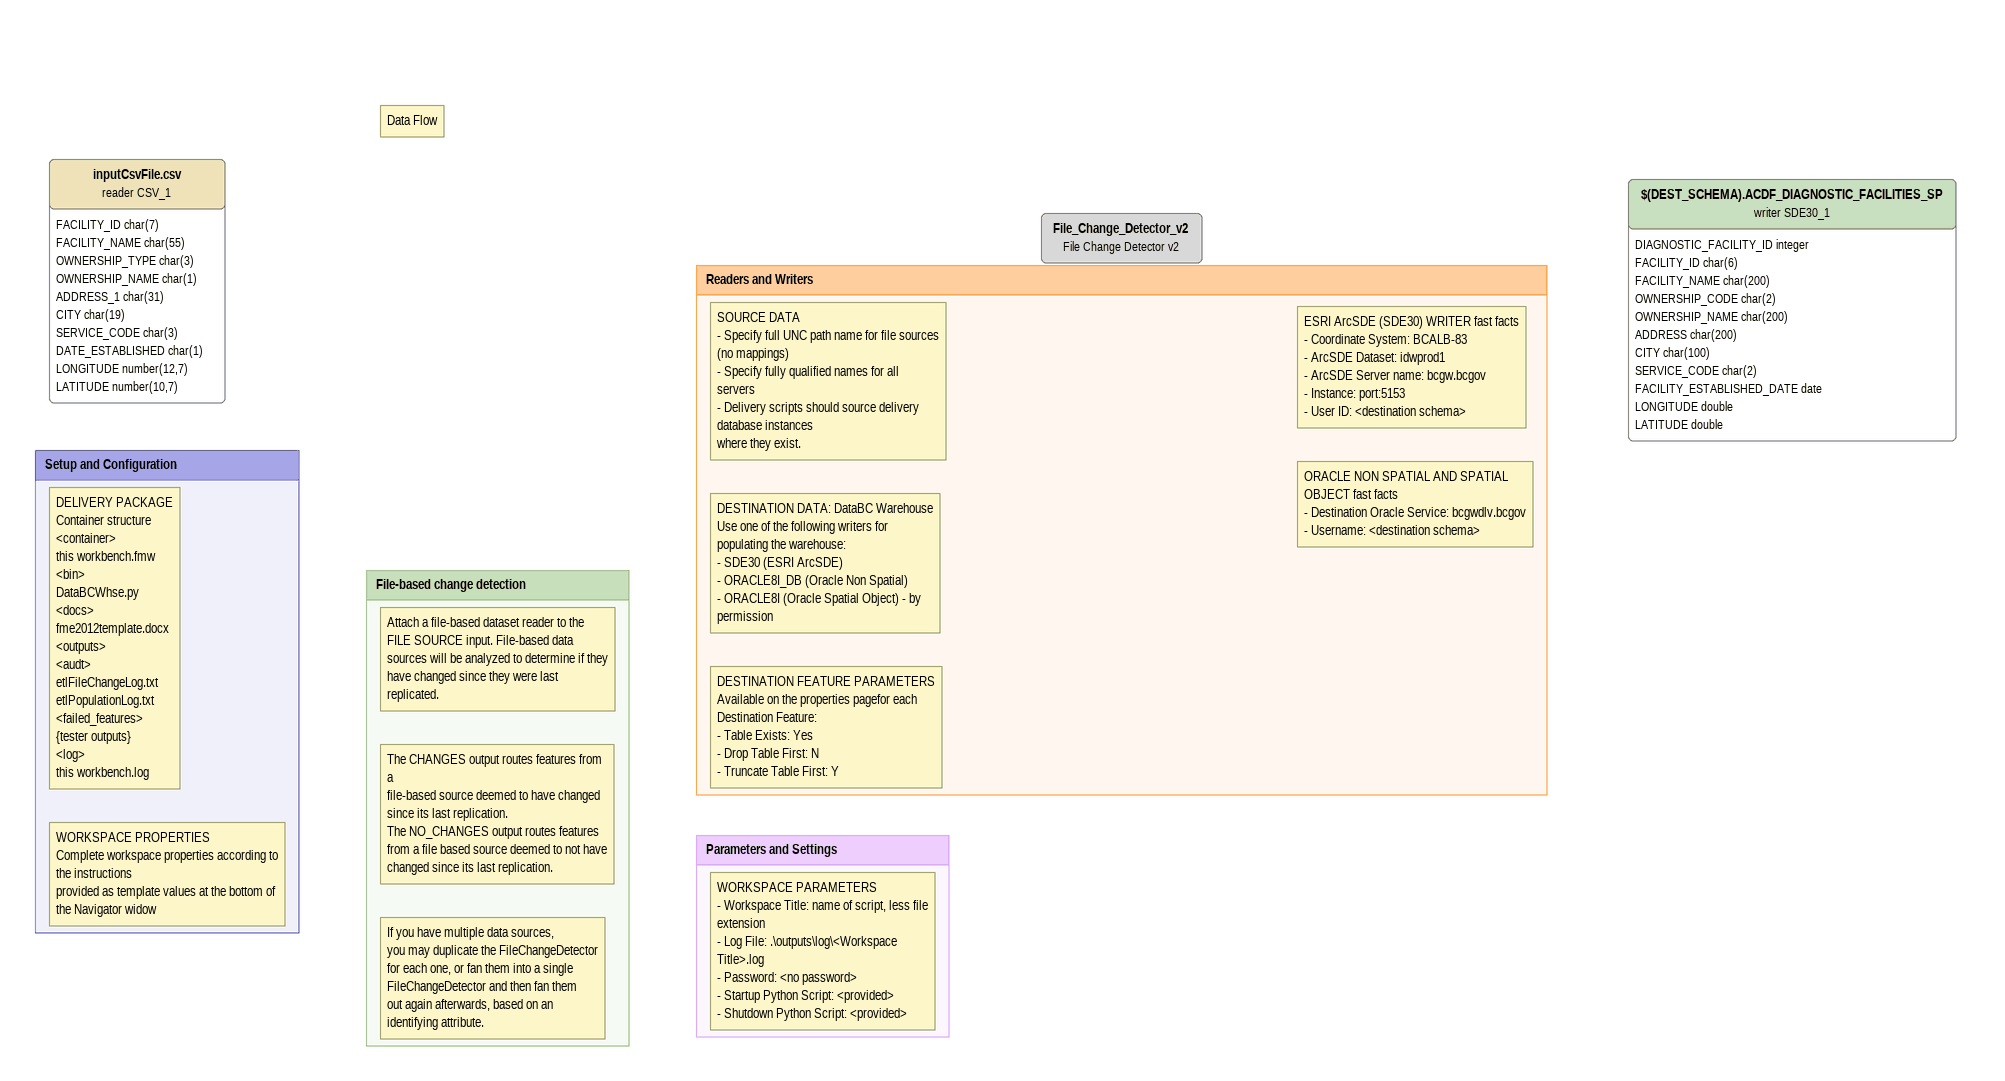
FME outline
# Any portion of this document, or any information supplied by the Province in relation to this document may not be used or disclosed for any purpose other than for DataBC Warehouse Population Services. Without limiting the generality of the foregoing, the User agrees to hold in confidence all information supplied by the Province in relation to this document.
Note: Data Flow
inputCsvFile.csv (reader CSV_1)
    attributes: FACILITY_ID char(7), FACILITY_NAME char(55), OWNERSHIP_TYPE char(3), OWNERSHIP_NAME char(1), ADDRESS_1 char(31), CITY char(19), SERVICE_CODE char(3), DATE_ESTABLISHED char(1), LONGITUDE number(12,7), LATITUDE number(10,7)
File_Change_Detector_v2: File Change Detector v2
$(DEST_SCHEMA).ACDF_DIAGNOSTIC_FACILITIES_SP (writer SDE30_1)
    attributes: DIAGNOSTIC_FACILITY_ID integer, FACILITY_ID char(6), FACILITY_NAME char(200), OWNERSHIP_CODE char(2), OWNERSHIP_NAME char(200), ADDRESS char(200), CITY char(100), SERVICE_CODE char(2), FACILITY_ESTABLISHED_DATE date, LONGITUDE double, LATITUDE double

Bookmark: Setup and Configuration
Note: WORKSPACE PROPERTIES / Complete workspace properties according to the instructions / provided as template values at the bottom of the Navigator widow
Note: DELIVERY PACKAGE / Container structure / <container> / this workbench.fmw / <bin> / DataBCWhse.py / <docs> / fme2012template.docx / <outputs> / <audt> / etlFileChangeLog.txt / etlPopulationLog.txt / <failed_features> / {tester outputs} / <log> / this workbench.log

Bookmark: File-based change detection
Note: Attach a file-based dataset reader to the / FILE SOURCE input. File-based data / sources will be analyzed to determine if they / have changed since they were last replicated.
Note: The CHANGES output routes features from a / file-based source deemed to have changed / since its last replication. / The NO_CHANGES output routes features / from a file based source deemed to not have / changed since its last replication.
Note: If you have multiple data sources, / you may duplicate the FileChangeDetector / for each one, or fan them into a single / FileChangeDetector and then fan them / out again afterwards, based on an / identifying attribute.

Bookmark: Readers and Writers
Note: SOURCE DATA / - Specify full UNC path name for file sources (no mappings) / - Specify fully qualified names for all servers / - Delivery scripts should source delivery database instances / where they exist.
Note: DESTINATION DATA: DataBC Warehouse / Use one of the following writers for populating the warehouse: / - SDE30 (ESRI ArcSDE) / - ORACLE8I_DB (Oracle Non Spatial) / - ORACLE8I (Oracle Spatial Object) - by permission
Note: DESTINATION FEATURE PARAMETERS / Available on the properties pagefor each Destination Feature: / - Table Exists: Yes / - Drop Table First: N / - Truncate Table First: Y
Note: ORACLE NON SPATIAL AND SPATIAL OBJECT fast facts / - Destination Oracle Service: bcgwdlv.bcgov / - Username: <destination schema>
Note: ESRI ArcSDE (SDE30) WRITER fast facts / - Coordinate System: BCALB-83 / - ArcSDE Dataset: idwprod1 / - ArcSDE Server name: bcgw.bcgov / - Instance: port:5153 / - User ID: <destination schema>

Bookmark: Parameters and Settings
Note: WORKSPACE PARAMETERS / - Workspace Title: name of script, less file extension / - Log File: .\outputs\log\<Workspace Title>.log / - Password: <no password> / - Startup Python Script: <provided> / - Shutdown Python Script: <provided>
